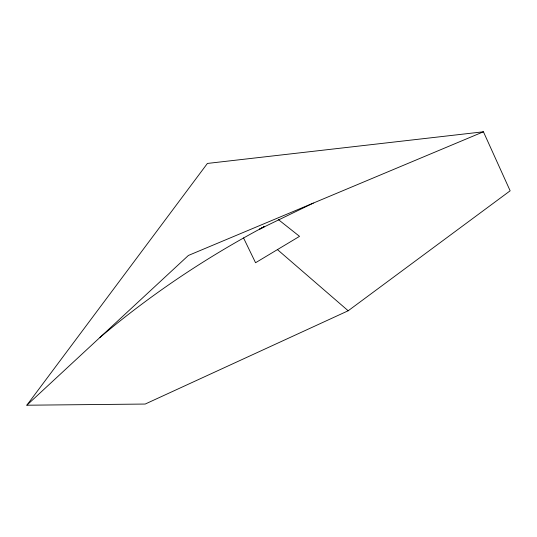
<?xml version="1.0" encoding="UTF-8"?>
<svg xmlns="http://www.w3.org/2000/svg" width="537" height="537" viewBox="0 0 537 537"><rect width="100%" height="100%" fill="white"/><g stroke="black" fill="none" stroke-linecap="round" stroke-linejoin="round"><path stroke-width="0.81" d="M26.85 405.213L207.403 163.436L483.428 131.787L510.15 190.803L348.184 310.769L145.178 404.052L26.85 405.213L188.393 255.458L483.428 131.787M99.956 337.444C150.682 294.591 206.08 257.525 264.734 226.426L259.593 229.118L313.333 203.087M278.28 219.526L299.532 236.354L255.558 262.734L243.523 237.911M277.448 249.604L348.184 310.769"/></g></svg>
